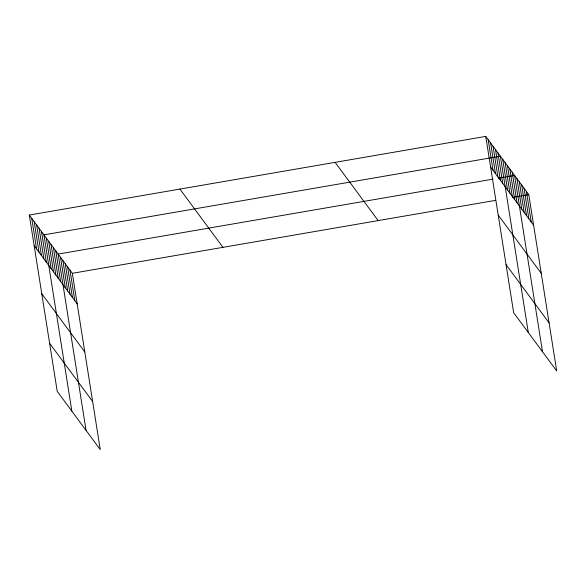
<?xml version="1.0" encoding="UTF-8"?>
<svg xmlns="http://www.w3.org/2000/svg" width="586" height="586" viewBox="0 0 586 586"><rect width="100%" height="100%" fill="white"/><g stroke="black" fill="none" stroke-linecap="round" stroke-linejoin="round"><path stroke-width="0.88" d="M29.3 215.047L72.334 273.296L100.257 449.608L57.223 391.36L29.3 215.047L485.743 136.392L528.777 194.64L556.7 370.953L513.666 312.704L485.743 136.392M493.053 179.126L58.131 254.075L86.061 430.388M498.437 178.203L514.574 175.419L542.497 351.732M72.334 273.296L495.602 200.361M512.64 197.423L528.777 194.64M490.585 166.988L533.619 225.236M498.203 215.069L541.237 273.325M506.048 264.616L549.082 322.864M335.111 162.351L378.153 220.6M179.924 189.095L222.958 247.343M34.142 245.644L77.184 303.892M41.76 293.725L84.802 351.981M49.605 343.271L92.647 401.52M526.411 191.439L531.253 222.035M524.038 188.238L528.887 218.827M521.672 185.03L526.521 215.626M519.306 181.828L524.155 212.418M516.94 178.627L521.789 209.217M512.208 172.218L517.05 202.807M509.842 169.01L514.684 199.606M507.476 165.809L512.318 196.405M505.103 162.608L509.952 193.197M502.737 159.399L507.586 189.996M528.294 332.504L500.371 156.198L43.935 234.854L71.858 411.16M497.932 152.895L502.781 183.491M495.492 149.598L500.341 180.188M493.053 146.295L497.902 176.891M490.614 142.991L495.463 173.588M488.175 139.695L493.024 170.284M69.968 270.095L74.818 300.691M67.602 266.894L72.444 297.483M65.236 263.685L70.078 294.282M62.87 260.484L67.712 291.074M60.505 257.283L65.346 287.873M55.765 250.874L60.614 281.463M53.399 247.666L58.248 278.262M51.033 244.465L55.882 275.061M48.667 241.264L53.509 271.853M46.301 238.055L51.143 268.652M41.496 231.551L46.338 262.147M39.057 228.254L43.899 258.844M36.618 224.951L41.46 255.547M34.178 221.647L39.02 252.244M31.739 218.351L36.581 248.94"/></g></svg>
